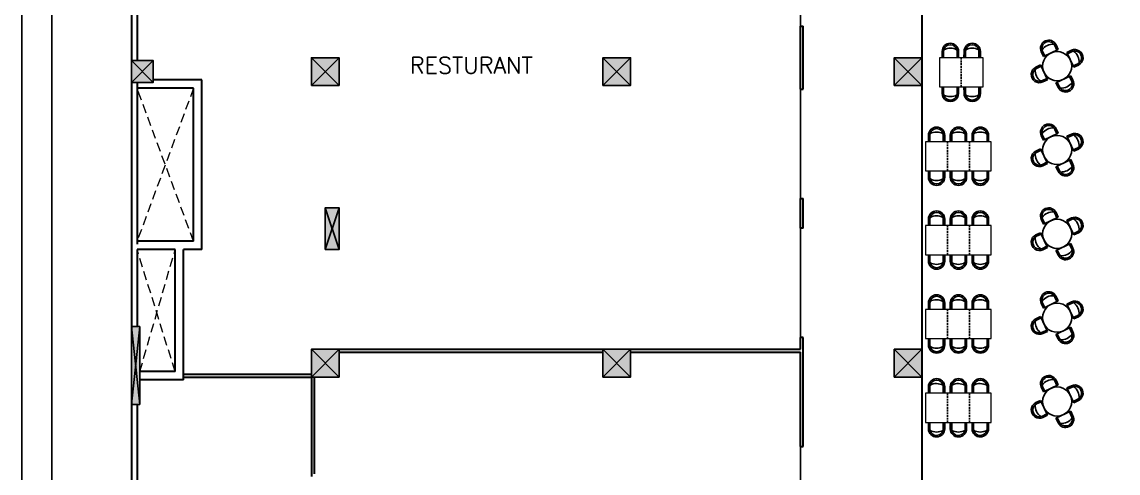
# Model space of a CAD drawing. Extents: x -14054 to 906348, y -36965 to 188562.
# Drawn here: x 551692 to 581786, y 105975 to 118349 of the extents above; entities that cross this region are included whole.
import ezdxf
from ezdxf.enums import TextEntityAlignment as Align

# ---------------------------------------------------------------- set-up
doc = ezdxf.new("R2010")
doc.units = 0
doc.header["$LTSCALE"] = 1000
doc.header["$MEASUREMENT"] = 0
doc.linetypes.add('HIDDEN', pattern=[0.375, 0.25, -0.125])
for name, color, linetype in [('BOR', 5, 'CONTINUOUS'), ('COL', 5, 'CONTINUOUS'), ('DOOR', 6, 'CONTINUOUS'), ('INTERIOR', 1, 'CONTINUOUS'), ('SOLID', 252, 'CONTINUOUS')]:
    doc.layers.add(name, color=color, linetype=linetype)
for name, color, linetype, lineweight in [('FURN', 8, 'CONTINUOUS', 13), ('HIDDEN', 7, 'HIDDEN', 15), ('TEXT', 3, 'CONTINUOUS', 15), ('WALL', 2, 'CONTINUOUS', 30)]:
    doc.layers.add(name, color=color, linetype=linetype, lineweight=lineweight)
doc.styles.add('ROMAN', font='ROMANS')

# ---------------------------------------------------------------- blocks, each defined once
blk = doc.blocks.new('E')
at = {"layer": 'FURN'}
blk.add_lwpolyline([(0, -800), (1800, -800), (1800, 0), (0, 0)], close=True, dxfattribs=at)
at = {"layer": 'INTERIOR', "color": 1}
for p, q in [((76, 0), (75, 174)), ((525, 176), (526, 0)), ((676, 0), (675, 174)), ((1125, 176), (1126, 0)), ((1276, 0), (1275, 174)), ((1725, 176), (1726, 0)), ((76, -800), (75, -974)), ((525, -976), (526, -800)), ((676, -800), (675, -974)), ((1125, -976), (1126, -800)), ((1276, -800), (1275, -974)), ((1725, -976), (1726, -800))]:
    blk.add_line(p, q, dxfattribs=at)
at = {"layer": 'INTERIOR', "color": 8}
for p, q in [((116, 0), (115, 174)), ((485, 176), (485, 0)), ((716, 0), (715, 174)), ((1085, 176), (1085, 0)), ((1316, 0), (1315, 174)), ((1685, 176), (1685, 0)), ((116, -800), (115, -974)), ((485, -976), (485, -800)), ((716, -800), (715, -974)), ((1085, -976), (1085, -800)), ((1316, -800), (1315, -974)), ((1685, -976), (1685, -800))]:
    blk.add_line(p, q, dxfattribs=at)
at = {"layer": 'INTERIOR', "linetype": 'HIDDEN', "ltscale": 0.2}
for p, q in [((600, -800), (600, 0)), ((1200, -800), (1200, 0))]:
    blk.add_line(p, q, dxfattribs=at)
at = {"layer": 'INTERIOR', "color": 1}
for centre, start, end in [((300, 175), 0.3056, 180.3056), ((900, 175), 0.3056, 180.3056), ((1500, 175), 0.3056, 180.3056), ((300, -975), 179.6944, 359.6944), ((900, -975), 179.6944, 359.6944), ((1500, -975), 179.6944, 359.6944)]:
    blk.add_arc(centre, 225, start, end, dxfattribs=at)
at = {"layer": 'INTERIOR', "color": 8}
for centre, radius, start, end in [((300, 175), 185, 0.3056, 180.3056), ((900, 175), 185, 0.3056, 180.3056), ((1500, 175), 185, 0.3056, 180.3056), ((302, -111), 376, 61.8179, 118.7932), ((902, -111), 376, 61.8179, 118.7932), ((1502, -111), 376, 61.8179, 118.7932), ((300, -975), 185, 179.6944, 359.6944), ((302, -689), 376, 241.2068, 298.1821), ((900, -975), 185, 179.6944, 359.6944), ((902, -689), 376, 241.2068, 298.1821), ((1500, -975), 185, 179.6944, 359.6944), ((1502, -689), 376, 241.2068, 298.1821)]:
    blk.add_arc(centre, radius, start, end, dxfattribs=at)
blk = doc.blocks.new('*U46')
at = {"layer": 'SOLID'}
for points in [[(559640.34, 116609.15), (560400.34, 116609.15), (560400.34, 117369.15), (559640.34, 117369.15)], [(567640.34, 116609.15), (568400.34, 116609.15), (568400.34, 117369.15), (567640.34, 117369.15)], [(575640.34, 116609.15), (576400.34, 116609.15), (576400.34, 117369.15), (575640.34, 117369.15)], [(554698.34, 116689.15), (555298.34, 116689.15), (555298.34, 117289.15), (554698.34, 117289.15)], [(560020.34, 112104.15), (560400.34, 112104.15), (560400.34, 113254.15), (560020.34, 113254.15)], [(554698.34, 107857.65), (554928.34, 107857.65), (554928.34, 109992.65), (554698.34, 109992.65)], [(567640.34, 108609.15), (568400.34, 108609.15), (568400.34, 109369.15), (567640.34, 109369.15)], [(575640.34, 108609.15), (576400.34, 108609.15), (576400.34, 109369.15), (575640.34, 109369.15)]]:
    blk.add_hatch(color=256, dxfattribs=at).paths.add_polyline_path(points)
h = blk.add_hatch(color=256, dxfattribs=at)
h.paths.add_polyline_path([(559640.34, 108609.15), (560400.34, 108609.15), (560400.34, 109369.15), (559640.34, 109369.15)], flags=17)
edge = h.paths.add_edge_path(flags=17)
edge.add_line((560400.34, 109369.15), (559640.34, 108609.15))
at = {"layer": 'BOR', "color": 2, "ltscale": 140}
for points in [[(551691.67, 139976.49), (551691.67, 60441.6), (659079.84, 60441.6), (659079.84, 139976.49)], [(658260.59, 61260.85), (552510.93, 61260.85), (552510.93, 139157.23), (658260.59, 139157.23)]]:
    blk.add_lwpolyline(points, close=True, dxfattribs=at)
at = {"layer": 'COL', "color": 7}
for p, q in [((560400.34, 117369.15), (559640.34, 116609.15)), ((559640.34, 117369.15), (560400.34, 116609.15)), ((568400.34, 117369.15), (567640.34, 116609.15)), ((567640.34, 117369.15), (568400.34, 116609.15)), ((576400.34, 117369.15), (575640.34, 116609.15)), ((575640.34, 117369.15), (576400.34, 116609.15)), ((555298.34, 116689.15), (554698.34, 117289.15)), ((555298.34, 117289.15), (554698.34, 116689.15)), ((560400.34, 113254.15), (560020.34, 112104.15)), ((560400.34, 112104.15), (560020.34, 113254.15)), ((554698.34, 109992.65), (554928.34, 107857.65)), ((554928.34, 109992.65), (554698.34, 107857.65)), ((560400.34, 109369.15), (559640.34, 108609.15)), ((559640.34, 109369.15), (560400.34, 108609.15)), ((568400.34, 109369.15), (567640.34, 108609.15)), ((567640.34, 109369.15), (568400.34, 108609.15)), ((576400.34, 109369.15), (575640.34, 108609.15)), ((575640.34, 109369.15), (576400.34, 108609.15))]:
    blk.add_line(p, q, dxfattribs=at)
at = {"layer": 'COL'}
for points in [[(559640.34, 116609.15), (560400.34, 116609.15), (560400.34, 117369.15), (559640.34, 117369.15)], [(567640.34, 116609.15), (568400.34, 116609.15), (568400.34, 117369.15), (567640.34, 117369.15)], [(575640.34, 116609.15), (576400.34, 116609.15), (576400.34, 117369.15), (575640.34, 117369.15)], [(554698.34, 116689.15), (555298.34, 116689.15), (555298.34, 117289.15), (554698.34, 117289.15)], [(560020.34, 112104.15), (560400.34, 112104.15), (560400.34, 113254.15), (560020.34, 113254.15)], [(554698.34, 107857.65), (554928.34, 107857.65), (554928.34, 109992.65), (554698.34, 109992.65)], [(559640.34, 108609.15), (560400.34, 108609.15), (560400.34, 109369.15), (559640.34, 109369.15)], [(567640.34, 108609.15), (568400.34, 108609.15), (568400.34, 109369.15), (567640.34, 109369.15)], [(575640.34, 108609.15), (576400.34, 108609.15), (576400.34, 109369.15), (575640.34, 109369.15)]]:
    blk.add_lwpolyline(points, close=True, dxfattribs=at)
at = {"layer": 'DOOR'}
for p, q in [((573065.34, 118233.77), (573065.34, 121233.77)), ((573065.34, 113509.15), (573065.34, 116509.15)), ((573065.34, 112694.56), (573065.34, 109694.56)), ((573065.34, 106706.15), (573065.34, 105206.15))]:
    blk.add_line(p, q, dxfattribs=at)
at = {"layer": 'FURN'}
blk.add_lwpolyline([(578081.42, 116564.67), (578081.42, 117364.67), (576881.42, 117364.67), (576881.42, 116564.67), (578081.42, 116564.67)], close=True, dxfattribs=at)
at = {"layer": 'HIDDEN'}
for p, q in [((556403.56, 112334.14), (554852.4, 116529.15)), ((556403.56, 116529.14), (554852.4, 112334.14)), ((555898.34, 108759.38), (554852.4, 112104.14)), ((554928.34, 108759.38), (555898.38, 112104.14))]:
    blk.add_line(p, q, dxfattribs=at)
at = {"layer": 'INTERIOR', "color": 8}
for p, q in [((580049.9, 117702.64), (580108.53, 117577.41)), ((576996.61, 117540.66), (576996.01, 117364.67)), ((577365.66, 117364.67), (577366.24, 117538.69)), ((577596.61, 117540.66), (577596.01, 117364.67)), ((577965.66, 117364.67), (577966.24, 117538.69)), ((579774.33, 117419.47), (579715.14, 117545.91)), ((580395.35, 117475.73), (580521.79, 117534.93)), ((579672.07, 117132.38), (579546.27, 117071.84)), ((580678.52, 117200.16), (580553.29, 117141.53)), ((579706.57, 116738.76), (579831.17, 116798.73)), ((580511.3, 116730.69), (580451.33, 116855.29)), ((576996.61, 116388.69), (576996.01, 116564.67)), ((577365.66, 116564.67), (577366.24, 116390.66)), ((577596.61, 116388.69), (577596.01, 116564.67)), ((577965.66, 116564.67), (577966.24, 116390.66)), ((580117.69, 116696.19), (580178.23, 116570.39)), ((580049.9, 115402.64), (580108.53, 115277.41)), ((579774.33, 115119.47), (579715.14, 115245.91)), ((580395.35, 115175.73), (580521.79, 115234.93)), ((579672.07, 114832.38), (579546.27, 114771.84)), ((580678.52, 114900.16), (580553.29, 114841.53)), ((579706.57, 114438.76), (579831.17, 114498.73)), ((580117.69, 114396.19), (580178.23, 114270.39)), ((580511.3, 114430.69), (580451.33, 114555.29)), ((579774.33, 112819.47), (579715.14, 112945.91)), ((580049.9, 113102.64), (580108.53, 112977.41)), ((580395.35, 112875.73), (580521.79, 112934.93)), ((580678.52, 112600.16), (580553.29, 112541.53)), ((579672.07, 112532.38), (579546.27, 112471.84)), ((580511.3, 112130.69), (580451.33, 112255.29)), ((579706.57, 112138.76), (579831.17, 112198.73)), ((580117.69, 112096.19), (580178.23, 111970.39)), ((580049.9, 110802.64), (580108.53, 110677.41)), ((579774.33, 110519.47), (579715.14, 110645.91)), ((580395.35, 110575.73), (580521.79, 110634.93)), ((579672.07, 110232.38), (579546.27, 110171.84)), ((580678.52, 110300.16), (580553.29, 110241.53)), ((579706.57, 109838.76), (579831.17, 109898.73)), ((580511.3, 109830.69), (580451.33, 109955.29)), ((580117.69, 109796.19), (580178.23, 109670.39)), ((579774.33, 108219.47), (579715.14, 108345.91)), ((580049.9, 108502.64), (580108.53, 108377.41)), ((580395.35, 108275.73), (580521.79, 108334.93)), ((579672.07, 107932.38), (579546.27, 107871.84)), ((580678.52, 108000.16), (580553.29, 107941.53)), ((579706.57, 107538.76), (579831.17, 107598.73)), ((580117.69, 107496.19), (580178.23, 107370.39)), ((580511.3, 107530.69), (580451.33, 107655.29))]:
    blk.add_line(p, q, dxfattribs=at)
at = {"layer": 'INTERIOR', "color": 1}
for p, q in [((580086.29, 117719.68), (580144.86, 117594.58)), ((576956.43, 117540.88), (576955.83, 117364.67)), ((577405.83, 117364.67), (577406.42, 117538.48)), ((577556.43, 117540.88), (577555.83, 117364.67)), ((578005.83, 117364.67), (578006.42, 117538.48)), ((579738, 117402.31), (579678.75, 117528.87)), ((580378.19, 117512.06), (580504.75, 117571.32)), ((579654.77, 117168.64), (579528.85, 117108.04)), ((580695.56, 117163.77), (580570.46, 117105.2)), ((580547.5, 116748.12), (580487.6, 116872.59)), ((576956.43, 116388.47), (576955.83, 116564.67)), ((577405.83, 116564.67), (577406.42, 116390.87)), ((577556.43, 116388.47), (577555.83, 116564.67)), ((578005.83, 116564.67), (578006.42, 116390.87)), ((579724, 116702.56), (579848.47, 116762.46)), ((580081.42, 116678.89), (580142.02, 116552.97)), ((580086.29, 115419.68), (580144.86, 115294.58)), ((580378.19, 115212.06), (580504.75, 115271.32)), ((579738, 115102.31), (579678.75, 115228.87)), ((579654.77, 114868.64), (579528.85, 114808.04)), ((580695.56, 114863.77), (580570.46, 114805.2)), ((579724, 114402.56), (579848.47, 114462.46)), ((580081.42, 114378.89), (580142.02, 114252.97)), ((580547.5, 114448.12), (580487.6, 114572.59)), ((579738, 112802.31), (579678.75, 112928.87)), ((580086.29, 113119.68), (580144.86, 112994.58)), ((580378.19, 112912.06), (580504.75, 112971.32)), ((579654.77, 112568.64), (579528.85, 112508.04)), ((580695.56, 112563.77), (580570.46, 112505.2)), ((580547.5, 112148.12), (580487.6, 112272.59)), ((579724, 112102.56), (579848.47, 112162.46)), ((580081.42, 112078.89), (580142.02, 111952.97)), ((580086.29, 110819.68), (580144.86, 110694.58)), ((579738, 110502.31), (579678.75, 110628.87)), ((580378.19, 110612.06), (580504.75, 110671.32)), ((579654.77, 110268.64), (579528.85, 110208.04)), ((580695.56, 110263.77), (580570.46, 110205.2)), ((579724, 109802.56), (579848.47, 109862.46)), ((580547.5, 109848.12), (580487.6, 109972.59)), ((580081.42, 109778.89), (580142.02, 109652.97)), ((580086.29, 108519.68), (580144.86, 108394.58)), ((580378.19, 108312.06), (580504.75, 108371.32)), ((579738, 108202.31), (579678.75, 108328.87)), ((579654.77, 107968.64), (579528.85, 107908.04)), ((580695.56, 107963.77), (580570.46, 107905.2)), ((579724, 107502.56), (579848.47, 107562.46)), ((580081.42, 107478.89), (580142.02, 107352.97)), ((580547.5, 107548.12), (580487.6, 107672.59))]:
    blk.add_line(p, q, dxfattribs=at)
at = {"layer": 'INTERIOR'}
for p, q in [((580144.86, 117594.58), (579738, 117402.31)), ((580570.46, 117105.2), (580378.19, 117512.06)), ((579848.47, 116762.46), (579654.77, 117168.64)), ((580487.6, 116872.59), (580081.42, 116678.89)), ((580144.86, 115294.58), (579738, 115102.31)), ((580570.46, 114805.2), (580378.19, 115212.06)), ((579848.47, 114462.46), (579654.77, 114868.64)), ((580487.6, 114572.59), (580081.42, 114378.89)), ((580144.86, 112994.58), (579738, 112802.31)), ((580570.46, 112505.2), (580378.19, 112912.06)), ((579848.47, 112162.46), (579654.77, 112568.64)), ((580487.6, 112272.59), (580081.42, 112078.89)), ((580144.86, 110694.58), (579738, 110502.31)), ((580570.46, 110205.2), (580378.19, 110612.06)), ((579848.47, 109862.46), (579654.77, 110268.64)), ((580487.6, 109972.59), (580081.42, 109778.89)), ((580144.86, 108394.58), (579738, 108202.31)), ((580570.46, 107905.2), (580378.19, 108312.06)), ((579848.47, 107562.46), (579654.77, 107968.64)), ((580487.6, 107672.59), (580081.42, 107478.89))]:
    blk.add_line(p, q, dxfattribs=at)
at = {"layer": 'INTERIOR', "linetype": 'HIDDEN', "ltscale": 0.2}
blk.add_line((577481.42, 117364.67), (577481.42, 116564.67), dxfattribs=at)
at = {"layer": 'INTERIOR'}
for centre in [(580112.97, 117137.09), (580112.97, 114837.09), (580112.97, 112537.09), (580112.97, 110237.09), (580112.97, 107937.09)]:
    blk.add_circle(centre, 400, dxfattribs=at)
at = {"layer": 'INTERIOR', "color": 1}
for centre, start, end in [((577181.42, 117539.68), 359.69441, 179.69441), ((577781.42, 117539.68), 359.69441, 179.69441), ((579882.52, 117624.27), 25.08888, 205.08888), ((580600.15, 117367.54), 295.08888, 115.08888), ((579626.42, 116905.3), 115.700059, 295.700059), ((580344.76, 116650.54), 205.700059, 25.700059), ((577181.42, 116389.67), 180.30559, 0.30559), ((577781.42, 116389.67), 180.30559, 0.30559), ((579882.52, 115324.27), 25.08888, 205.08888), ((580600.15, 115067.54), 295.08888, 115.08888), ((579626.42, 114605.3), 115.700059, 295.700059), ((580344.76, 114350.54), 205.700059, 25.700059), ((579882.52, 113024.27), 25.08888, 205.08888), ((580600.15, 112767.54), 295.08888, 115.08888), ((579626.42, 112305.3), 115.700059, 295.700059), ((580344.76, 112050.54), 205.700059, 25.700059), ((579882.52, 110724.27), 25.08888, 205.08888), ((580600.15, 110467.54), 295.08888, 115.08888), ((579626.42, 110005.3), 115.700059, 295.700059), ((580344.76, 109750.54), 205.700059, 25.700059), ((579882.52, 108424.27), 25.08888, 205.08888), ((580600.15, 108167.54), 295.08888, 115.08888), ((579626.42, 107705.3), 115.700059, 295.700059), ((580344.76, 107450.54), 205.700059, 25.700059)]:
    blk.add_arc(centre, 225, start, end, dxfattribs=at)
at = {"layer": 'INTERIOR', "color": 8}
for centre, radius, start, end in [((577181.42, 117539.68), 184.82, 359.69441, 179.69441), ((577781.42, 117539.68), 184.82, 359.69441, 179.69441), ((579882.52, 117624.27), 184.82, 25.08888, 205.08888), ((580003.91, 117364.99), 376.18, 86.601222, 143.576538), ((577179.9, 117253.39), 376.18, 61.206752, 118.182068), ((577779.9, 117253.39), 376.18, 61.206752, 118.182068), ((580600.15, 117367.54), 184.82, 295.08888, 115.08888), ((580340.87, 117246.15), 376.18, 356.601222, 53.576538), ((579626.42, 116905.3), 184.82, 115.700059, 295.700059), ((579884.4, 117029.45), 376.18, 177.212402, 234.187717), ((580344.76, 116650.54), 184.82, 205.700059, 25.700059), ((580220.61, 116908.52), 376.18, 267.212402, 324.187717), ((577181.42, 116389.67), 184.82, 180.30559, 0.30559), ((577179.9, 116675.96), 376.18, 241.817932, 298.793248), ((577781.42, 116389.67), 184.82, 180.30559, 0.30559), ((577779.9, 116675.96), 376.18, 241.817932, 298.793248), ((579882.52, 115324.27), 184.82, 25.08888, 205.08888), ((580003.91, 115064.99), 376.18, 86.601222, 143.576538), ((580600.15, 115067.54), 184.82, 295.08888, 115.08888), ((580340.87, 114946.15), 376.18, 356.601222, 53.576538), ((579626.42, 114605.3), 184.82, 115.700059, 295.700059), ((579884.4, 114729.45), 376.18, 177.212402, 234.187717), ((580344.76, 114350.54), 184.82, 205.700059, 25.700059), ((580220.61, 114608.52), 376.18, 267.212402, 324.187717), ((579882.52, 113024.27), 184.82, 25.08888, 205.08888), ((580003.91, 112764.99), 376.18, 86.601222, 143.576538), ((580600.15, 112767.54), 184.82, 295.08888, 115.08888), ((580340.87, 112646.15), 376.18, 356.601222, 53.576538), ((579626.42, 112305.3), 184.82, 115.700059, 295.700059), ((579884.4, 112429.45), 376.18, 177.212402, 234.187717), ((580344.76, 112050.54), 184.82, 205.700059, 25.700059), ((580220.61, 112308.52), 376.18, 267.212402, 324.187717), ((579882.52, 110724.27), 184.82, 25.08888, 205.08888), ((580003.91, 110464.99), 376.18, 86.601222, 143.576538), ((580600.15, 110467.54), 184.82, 295.08888, 115.08888), ((580340.87, 110346.15), 376.18, 356.601222, 53.576538), ((579626.42, 110005.3), 184.82, 115.700059, 295.700059), ((579884.4, 110129.45), 376.18, 177.212402, 234.187717), ((580344.76, 109750.54), 184.82, 205.700059, 25.700059), ((580220.61, 110008.52), 376.18, 267.212402, 324.187717), ((579882.52, 108424.27), 184.82, 25.08888, 205.08888), ((580003.91, 108164.99), 376.18, 86.601222, 143.576538), ((580600.15, 108167.54), 184.82, 295.08888, 115.08888), ((580340.87, 108046.15), 376.18, 356.601222, 53.576538), ((579626.42, 107705.3), 184.82, 115.700059, 295.700059), ((579884.4, 107829.45), 376.18, 177.212402, 234.187717), ((580344.76, 107450.54), 184.82, 205.700059, 25.700059), ((580220.61, 107708.52), 376.18, 267.212402, 324.187717)]:
    blk.add_arc(centre, radius, start, end, dxfattribs=at)
at = {"layer": 'WALL'}
for p, q in [((576400.34, 125104.15), (576400.34, 99873.15)), ((576400.34, 124494.15), (576400.34, 97573.15)), ((573065.34, 118233.77), (573140.34, 118233.77)), ((573065.34, 116509.15), (573065.34, 118233.77)), ((573140.34, 116509.15), (573140.34, 118233.77)), ((556403.34, 116529.15), (554852.4, 116529.15)), ((556403.34, 116529.15), (554852.4, 116529.15)), ((556633.34, 116759.15), (555298.34, 116759.15)), ((556633.34, 116759.15), (555298.34, 116759.15)), ((556403.34, 112334.14), (556403.34, 116529.15)), ((556633.34, 112104.14), (556633.34, 116759.15)), ((573065.34, 116509.15), (573140.34, 116509.15)), ((573065.34, 113509.15), (573140.34, 113509.15)), ((573065.34, 112694.56), (573065.34, 113509.15)), ((573140.34, 112694.56), (573140.34, 113509.15)), ((573140.34, 112694.56), (573065.34, 112694.56)), ((573140.34, 109694.56), (573065.34, 109694.56)), ((573065.34, 109369.15), (573065.34, 109694.56)), ((573140.34, 106706.15), (573140.34, 109694.56)), ((573065.34, 106706.15), (573065.34, 109294.15)), ((573065.34, 106706.15), (573140.34, 106706.15))]:
    blk.add_line(p, q, dxfattribs=at)
at = {"layer": 'WALL', "color": 2, "ltscale": 140}
for p, q in [((554702.4, 119868.64), (554702.4, 117285.1)), ((554852.4, 119509.94), (554852.4, 117289.15)), ((554702.4, 116693.21), (554702.4, 109955.01)), ((554852.4, 116689.15), (554852.4, 112254.15)), ((554852.4, 112559.15), (554852.4, 112334.14)), ((554852.4, 112104.15), (554852.4, 109992.65)), ((554702.4, 107895.3), (554702.4, 101720.01)), ((554852.4, 107857.65), (554852.4, 101837.65))]:
    blk.add_line(p, q, dxfattribs=at)
at = {"layer": 'WALL', "linetype": 'Continuous'}
for p, q in [((556403.34, 112334.14), (554852.4, 112334.14)), ((555898.34, 112104.14), (554852.4, 112104.14)), ((555898.34, 108759.38), (555898.34, 112104.14)), ((556633.34, 112104.14), (556128.34, 112104.14)), ((556128.34, 108529.38), (556128.34, 112104.14)), ((560400.34, 109369.15), (567640.34, 109369.15)), ((560400.34, 109294.15), (567640.34, 109294.15)), ((568400.34, 109369.15), (573065.34, 109369.15)), ((568400.34, 109294.15), (573065.34, 109294.15)), ((555898.34, 108759.38), (554928.34, 108759.38)), ((556128.34, 108684.15), (559640.34, 108684.15)), ((556128.34, 108529.38), (554928.34, 108529.38)), ((556128.34, 108609.15), (559640.34, 108609.15)), ((559640.34, 108609.15), (559640.34, 105882.15)), ((559715.34, 108609.15), (559715.34, 105957.15))]:
    blk.add_line(p, q, dxfattribs=at)
at = {"layer": 'FURN', "rotation": 180}
for p in [(578303.37, 114264.67), (578303.37, 111964.67), (578303.37, 109664.67), (578303.37, 107364.67)]:
    blk.add_blockref('E', p, dxfattribs=at)
at = {"layer": 'TEXT', "color": 3, "ltscale": 140, "style": 'ROMAN'}
blk.add_text('RESTURANT', height=450, dxfattribs=at).set_placement((564030.41, 117161.34), align=Align.MIDDLE)

msp = doc.modelspace()

# ---------------------------------------------------------------- block references
at = {"layer": 'TEXT'}
msp.add_blockref('*U46', (0, 0), dxfattribs=at)

doc.saveas('drawing.dxf')
